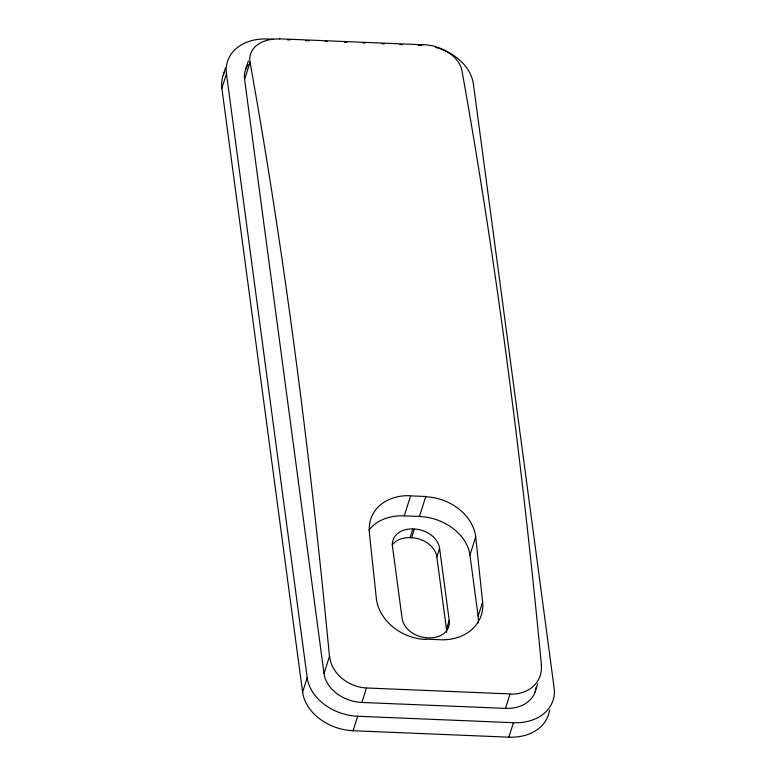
<?xml version="1.0" encoding="UTF-8"?>
<svg xmlns="http://www.w3.org/2000/svg" width="776" height="776" viewBox="0 0 776 776"><rect width="100%" height="100%" fill="white"/><g stroke="black" fill="none" stroke-linecap="round" stroke-linejoin="round"><path stroke-width="1.16" d="M223.275 74.894L225.564 67.657M549.534 710.166A46.764 35.56 17.6 0 1 508.852 737.181L353.099 730.73A46.764 35.56 17.6 0 1 302.611 692.173L221.878 88.26L226.466 73.788A46.764 35.56 17.6 0 1 267.148 39.004L273.191 39.256M245.643 69.374L248.359 60.809M324.019 673.529L244.595 79.404L250.037 62.264A3244.737 710.36 -87.6 0 1 329.46 656.389L324.019 673.529A35.066 26.665 17.6 0 0 361.888 702.455L505.486 708.391A35.066 26.665 17.6 0 0 536.1 687.284M302.611 692.173L307.199 677.7L226.466 73.788M368.881 530.124A46.764 35.56 17.6 0 1 404.267 515.856L410.611 495.874L425.801 496.495L419.467 516.476A46.764 35.56 17.6 0 1 469.955 555.044L478.123 616.163A46.764 35.56 17.6 0 1 478.258 622.808M392.103 545.169A23.377 17.78 17.6 0 1 410.067 537.652L412.822 528.97L414.345 529.038A23.377 17.78 17.6 0 1 439.585 548.312L449.226 620.441L446.472 629.123A23.377 17.78 17.6 0 1 446.54 632.45M446.472 629.123L436.83 556.993A23.377 17.78 17.6 0 0 411.59 537.72L414.345 529.038M361.888 702.455L366.476 687.982L510.075 693.919L505.486 708.391M353.099 730.73L357.688 716.258A46.764 35.56 17.6 0 1 307.199 677.7M436.83 556.993L439.585 548.312M469.955 555.044L475.707 536.895A46.812 37.141 19.4 0 0 425.83 496.766M478.123 616.163L482.614 602.021L475.707 536.895M508.852 737.181L513.44 722.708A46.764 35.56 17.6 0 0 554.122 687.914L473.389 84.012A46.764 35.56 17.6 0 0 435.637 47.385M534.945 692.328L537.671 683.753M279.7 38.839L423.298 44.785M287.673 39.857L290.088 39.954M305.783 40.604L309.411 40.75M325.105 41.4L327.52 41.506M344.428 42.205L346.833 42.302M362.537 42.952L364.953 43.049M381.85 43.747L384.265 43.854M399.96 44.504L402.375 44.601M418.07 45.25L421.698 45.396M404.267 515.856L419.467 516.476M410.067 537.652L411.59 537.72M425.791 639.143L440.981 639.773A46.88 38.344 19.4 0 0 482.653 602.021M357.688 716.258L513.44 722.708M369.337 532.501L376.244 597.617A46.88 38.557 21.3 0 0 425.82 639.492M221.878 88.26A46.764 35.56 17.6 0 1 224.72 71.634M244.595 79.404A35.066 26.665 17.6 0 1 248.155 64.583M541.318 665.158A35.201 29.294 22 0 1 510.094 694.151M366.476 688.002A35.201 29.013 22.6 0 1 329.625 656.399M250.095 62.264A35.201 23.804 14.3 0 1 279.729 38.984M423.269 44.649A35.201 24.153 13.7 0 1 462.001 71.033A3244.737 710.36 -87.6 0 1 541.435 665.158M412.822 528.97A23.377 17.78 17.6 0 0 392.481 546.362L402.123 618.491A23.377 17.78 17.6 0 0 427.363 637.775L428.885 637.833A23.377 17.78 17.6 0 0 449.226 620.441M369.512 532.501A46.812 37.374 21.2 0 1 410.591 495.738"/></g></svg>
